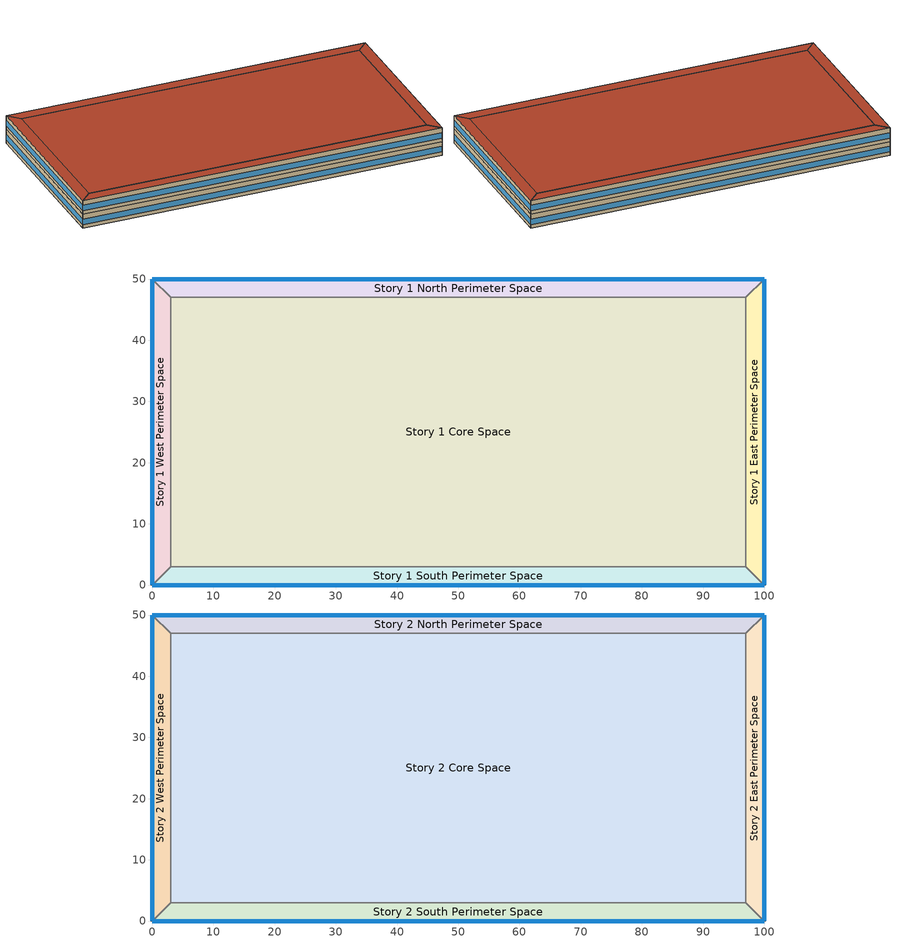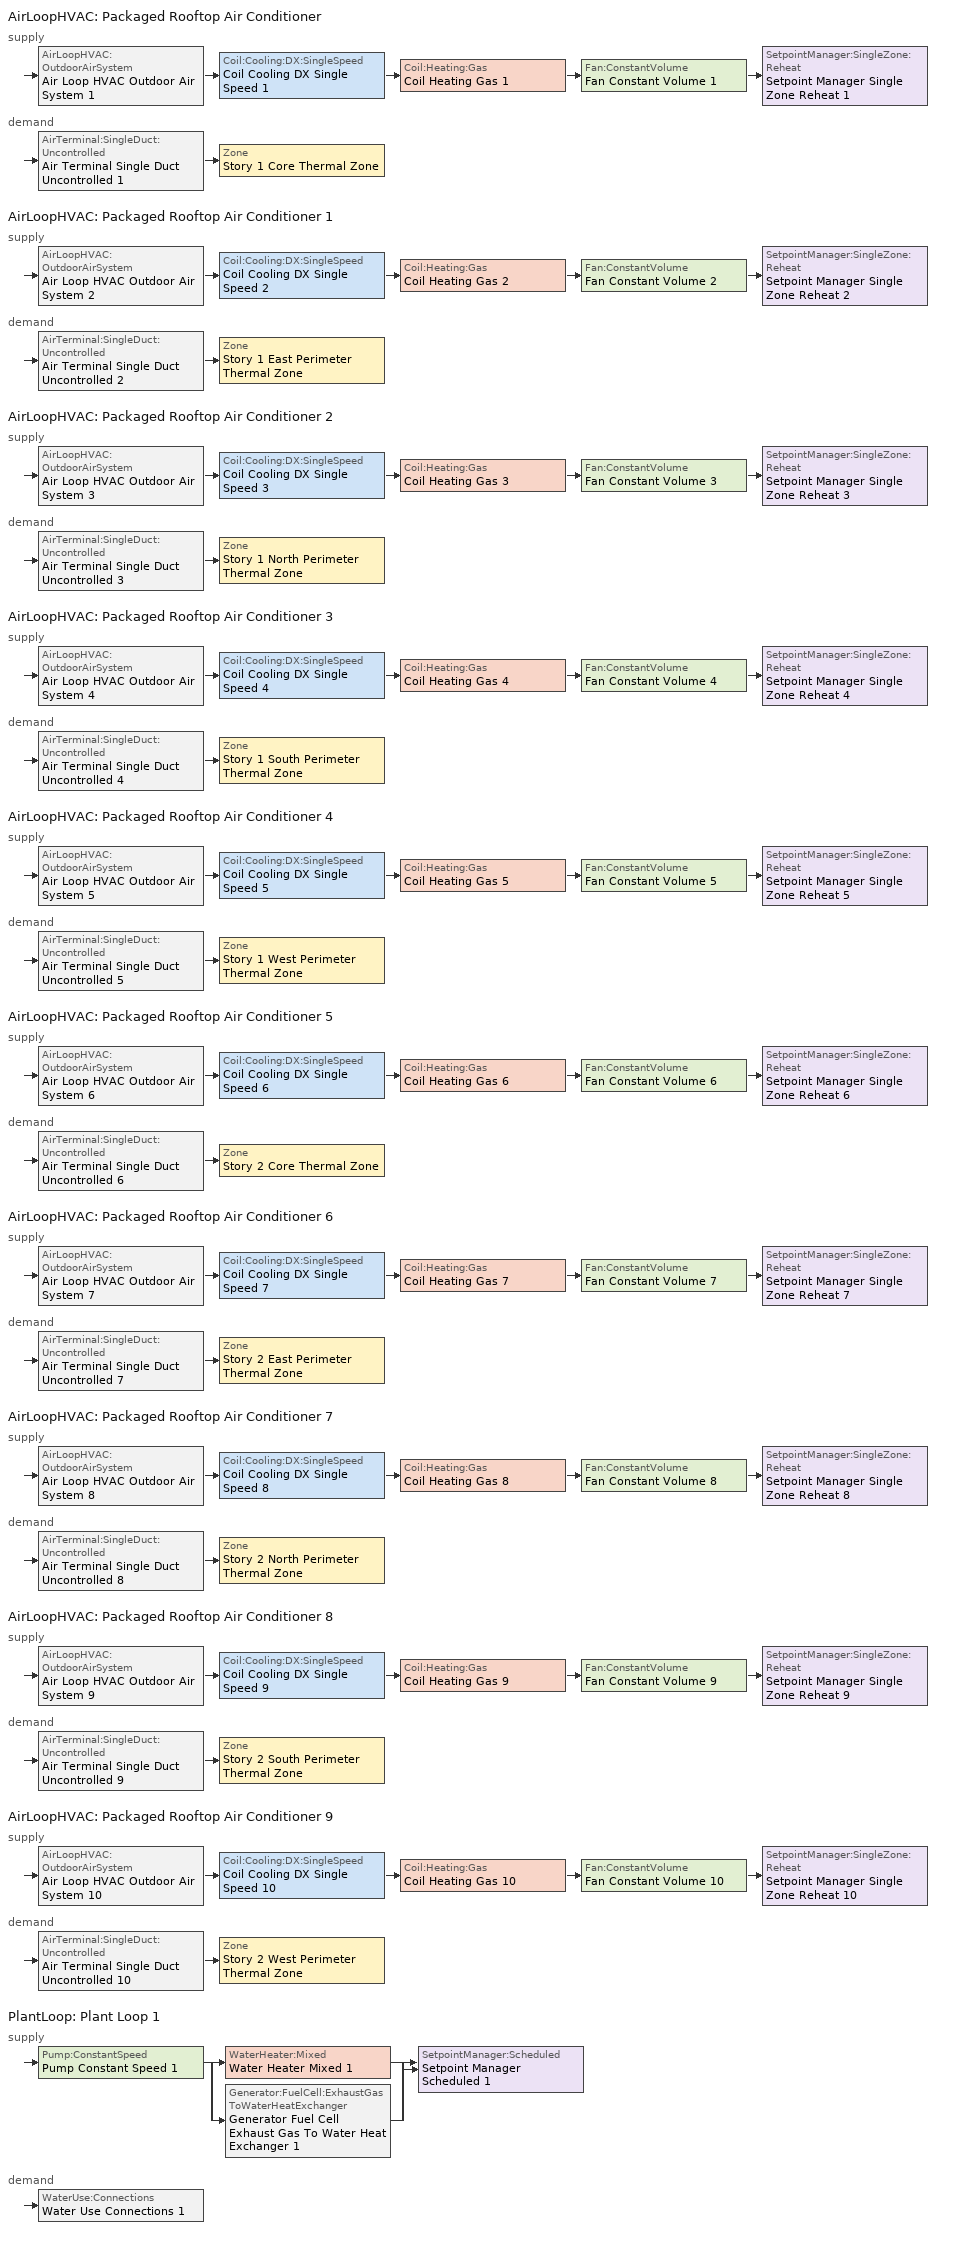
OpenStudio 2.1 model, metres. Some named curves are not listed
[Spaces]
Story 1 West Perimeter Space
 floor ground: 0,0 0,50 3,47 3,3 z0
 wall outside: 0,50 0,0 z0:4
 wall to Story 1 North Perimeter Space: 3,47 0,50 z0:4
 wall to Story 1 Core Space: 3,3 3,47 z0:4
 wall to Story 1 South Perimeter Space: 0,0 3,3 z0:4
 window: 0,49.97 0,0.03 z1:2.6
Story 1 North Perimeter Space
 floor ground: 0,50 100,50 97,47 3,47 z0
 wall outside: 100,50 0,50 z0:4
 wall to Story 1 East Perimeter Space: 97,47 100,50 z0:4
 wall to Story 1 Core Space: 3,47 97,47 z0:4
 window: 99.97,50 0.03,50 z1:2.6
Story 1 East Perimeter Space
 floor ground: 100,50 100,0 97,3 97,47 z0
 wall outside: 100,0 100,50 z0:4
 wall to Story 1 South Perimeter Space: 97,3 100,0 z0:4
 wall to Story 1 Core Space: 97,47 97,3 z0:4
 window: 100,0.03 100,49.97 z1:2.6
Story 1 South Perimeter Space
 floor ground: 100,0 0,0 3,3 97,3 z0
 wall outside: 0,0 100,0 z0:4
 wall to Story 1 Core Space: 97,3 3,3 z0:4
 window: 0.03,0 99.97,0 z1:2.6
Story 1 Core Space
 floor ground: 3,3 3,47 97,47 97,3 z0
Story 2 West Perimeter Space
 floor to Story 1 West Perimeter Space: 0,0 0,50 3,47 3,3 z4
 wall outside: 0,50 0,0 z4:8
 wall to Story 2 North Perimeter Space: 3,47 0,50 z4:8
 wall to Story 2 Core Space: 3,3 3,47 z4:8
 wall to Story 2 South Perimeter Space: 0,0 3,3 z4:8
 window: 0,49.97 0,0.03 z5:6.6
 roof outside: 3,3 3,47 0,50 0,0 z8
Story 2 North Perimeter Space
 floor to Story 1 North Perimeter Space: 0,50 100,50 97,47 3,47 z4
 wall outside: 100,50 0,50 z4:8
 wall to Story 2 East Perimeter Space: 97,47 100,50 z4:8
 wall to Story 2 Core Space: 3,47 97,47 z4:8
 window: 99.97,50 0.03,50 z5:6.6
 roof outside: 3,47 97,47 100,50 0,50 z8
Story 2 East Perimeter Space
 floor to Story 1 East Perimeter Space: 100,50 100,0 97,3 97,47 z4
 wall outside: 100,0 100,50 z4:8
 wall to Story 2 South Perimeter Space: 97,3 100,0 z4:8
 wall to Story 2 Core Space: 97,47 97,3 z4:8
 window: 100,0.03 100,49.97 z5:6.6
 roof outside: 97,47 97,3 100,0 100,50 z8
Story 2 South Perimeter Space
 floor to Story 1 South Perimeter Space: 100,0 0,0 3,3 97,3 z4
 wall outside: 0,0 100,0 z4:8
 wall to Story 2 Core Space: 97,3 3,3 z4:8
 window: 0.03,0 99.97,0 z5:6.6
 roof outside: 97,3 3,3 0,0 100,0 z8
Story 2 Core Space
 floor to Story 1 Core Space: 3,3 3,47 97,47 97,3 z4
 roof outside: 97,3 97,47 3,47 3,3 z8
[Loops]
AirLoopHVAC 'Packaged Rooftop Air Conditioner'
 supply: AirLoopHVAC:OutdoorAirSystem 'Air Loop HVAC Outdoor Air System 1' > Coil:Cooling:DX:SingleSpeed 'Coil Cooling DX Single Speed 1' > Coil:Heating:Gas 'Coil Heating Gas 1' > Fan:ConstantVolume 'Fan Constant Volume 1' > SetpointManager:SingleZone:Reheat 'Setpoint Manager Single Zone Reheat 1'
 demand: AirTerminal:SingleDuct:Uncontrolled 'Air Terminal Single Duct Uncontrolled 1' > Zone 'Story 1 Core Thermal Zone'
AirLoopHVAC 'Packaged Rooftop Air Conditioner 1'
 supply: AirLoopHVAC:OutdoorAirSystem 'Air Loop HVAC Outdoor Air System 2' > Coil:Cooling:DX:SingleSpeed 'Coil Cooling DX Single Speed 2' > Coil:Heating:Gas 'Coil Heating Gas 2' > Fan:ConstantVolume 'Fan Constant Volume 2' > SetpointManager:SingleZone:Reheat 'Setpoint Manager Single Zone Reheat 2'
 demand: AirTerminal:SingleDuct:Uncontrolled 'Air Terminal Single Duct Uncontrolled 2' > Zone 'Story 1 East Perimeter Thermal Zone'
AirLoopHVAC 'Packaged Rooftop Air Conditioner 2'
 supply: AirLoopHVAC:OutdoorAirSystem 'Air Loop HVAC Outdoor Air System 3' > Coil:Cooling:DX:SingleSpeed 'Coil Cooling DX Single Speed 3' > Coil:Heating:Gas 'Coil Heating Gas 3' > Fan:ConstantVolume 'Fan Constant Volume 3' > SetpointManager:SingleZone:Reheat 'Setpoint Manager Single Zone Reheat 3'
 demand: AirTerminal:SingleDuct:Uncontrolled 'Air Terminal Single Duct Uncontrolled 3' > Zone 'Story 1 North Perimeter Thermal Zone'
AirLoopHVAC 'Packaged Rooftop Air Conditioner 3'
 supply: AirLoopHVAC:OutdoorAirSystem 'Air Loop HVAC Outdoor Air System 4' > Coil:Cooling:DX:SingleSpeed 'Coil Cooling DX Single Speed 4' > Coil:Heating:Gas 'Coil Heating Gas 4' > Fan:ConstantVolume 'Fan Constant Volume 4' > SetpointManager:SingleZone:Reheat 'Setpoint Manager Single Zone Reheat 4'
 demand: AirTerminal:SingleDuct:Uncontrolled 'Air Terminal Single Duct Uncontrolled 4' > Zone 'Story 1 South Perimeter Thermal Zone'
AirLoopHVAC 'Packaged Rooftop Air Conditioner 4'
 supply: AirLoopHVAC:OutdoorAirSystem 'Air Loop HVAC Outdoor Air System 5' > Coil:Cooling:DX:SingleSpeed 'Coil Cooling DX Single Speed 5' > Coil:Heating:Gas 'Coil Heating Gas 5' > Fan:ConstantVolume 'Fan Constant Volume 5' > SetpointManager:SingleZone:Reheat 'Setpoint Manager Single Zone Reheat 5'
 demand: AirTerminal:SingleDuct:Uncontrolled 'Air Terminal Single Duct Uncontrolled 5' > Zone 'Story 1 West Perimeter Thermal Zone'
AirLoopHVAC 'Packaged Rooftop Air Conditioner 5'
 supply: AirLoopHVAC:OutdoorAirSystem 'Air Loop HVAC Outdoor Air System 6' > Coil:Cooling:DX:SingleSpeed 'Coil Cooling DX Single Speed 6' > Coil:Heating:Gas 'Coil Heating Gas 6' > Fan:ConstantVolume 'Fan Constant Volume 6' > SetpointManager:SingleZone:Reheat 'Setpoint Manager Single Zone Reheat 6'
 demand: AirTerminal:SingleDuct:Uncontrolled 'Air Terminal Single Duct Uncontrolled 6' > Zone 'Story 2 Core Thermal Zone'
AirLoopHVAC 'Packaged Rooftop Air Conditioner 6'
 supply: AirLoopHVAC:OutdoorAirSystem 'Air Loop HVAC Outdoor Air System 7' > Coil:Cooling:DX:SingleSpeed 'Coil Cooling DX Single Speed 7' > Coil:Heating:Gas 'Coil Heating Gas 7' > Fan:ConstantVolume 'Fan Constant Volume 7' > SetpointManager:SingleZone:Reheat 'Setpoint Manager Single Zone Reheat 7'
 demand: AirTerminal:SingleDuct:Uncontrolled 'Air Terminal Single Duct Uncontrolled 7' > Zone 'Story 2 East Perimeter Thermal Zone'
AirLoopHVAC 'Packaged Rooftop Air Conditioner 7'
 supply: AirLoopHVAC:OutdoorAirSystem 'Air Loop HVAC Outdoor Air System 8' > Coil:Cooling:DX:SingleSpeed 'Coil Cooling DX Single Speed 8' > Coil:Heating:Gas 'Coil Heating Gas 8' > Fan:ConstantVolume 'Fan Constant Volume 8' > SetpointManager:SingleZone:Reheat 'Setpoint Manager Single Zone Reheat 8'
 demand: AirTerminal:SingleDuct:Uncontrolled 'Air Terminal Single Duct Uncontrolled 8' > Zone 'Story 2 North Perimeter Thermal Zone'
AirLoopHVAC 'Packaged Rooftop Air Conditioner 8'
 supply: AirLoopHVAC:OutdoorAirSystem 'Air Loop HVAC Outdoor Air System 9' > Coil:Cooling:DX:SingleSpeed 'Coil Cooling DX Single Speed 9' > Coil:Heating:Gas 'Coil Heating Gas 9' > Fan:ConstantVolume 'Fan Constant Volume 9' > SetpointManager:SingleZone:Reheat 'Setpoint Manager Single Zone Reheat 9'
 demand: AirTerminal:SingleDuct:Uncontrolled 'Air Terminal Single Duct Uncontrolled 9' > Zone 'Story 2 South Perimeter Thermal Zone'
AirLoopHVAC 'Packaged Rooftop Air Conditioner 9'
 supply: AirLoopHVAC:OutdoorAirSystem 'Air Loop HVAC Outdoor Air System 10' > Coil:Cooling:DX:SingleSpeed 'Coil Cooling DX Single Speed 10' > Coil:Heating:Gas 'Coil Heating Gas 10' > Fan:ConstantVolume 'Fan Constant Volume 10' > SetpointManager:SingleZone:Reheat 'Setpoint Manager Single Zone Reheat 10'
 demand: AirTerminal:SingleDuct:Uncontrolled 'Air Terminal Single Duct Uncontrolled 10' > Zone 'Story 2 West Perimeter Thermal Zone'
PlantLoop 'Plant Loop 1'
 supply: Pump:ConstantSpeed 'Pump Constant Speed 1' > split
  | WaterHeater:Mixed 'Water Heater Mixed 1'
  | Generator:FuelCell:ExhaustGasToWaterHeatExchanger 'Generator Fuel Cell Exhaust Gas To Water Heat Exchanger 1'
  join > SetpointManager:Scheduled 'Setpoint Manager Scheduled 1'
 demand: WaterUse:Connections 'Water Use Connections 1'
[Building]
Building 1: Space Type=Baseline Model Space Type; Default Construction Set=ASHRAE_189.1-2009_ClimateZone 4-5 (mdoff)_ConstSet
[SizingPeriod:DesignDay] Barometric Pressure {Pa}=98934; Sky Clearness=0; Rain Indicator=0; Snow Indicator=0; Day of Month=21; Daylight Saving Time Indicator=0; Humidity Indicating Type=Wetbulb; Dry-Bulb Temperature Range Modifier Type=DefaultMultipliers
Name | Maximum Dry-Bulb Temperature {C} | Daily Dry-Bulb Temperature Range {deltaC} | Humidity Indicating Conditions at Maximum Dry-Bulb | Wind Speed {m/s} | Wind Direction {deg} | Month | Day Type | Solar Model Indicator | ASHRAE Taub | ASHRAE Taud
Chicago Ohare Intl Ap Ann Htg 99.6% Condns DB | -20 | 0 | -20 | 4.9 | 270 | 1 | WinterDesignDay | ASHRAEClearSky
Chicago Ohare Intl Ap Ann Clg .4% Condns DB=>MWB | 33.3 | 10.5 | 23.7 | 5.2 | 230 | 7 | SummerDesignDay | ASHRAETau | 0.455 | 2.05
[DefaultConstructionSet]
ASHRAE_189.1-2009_ClimateZone 4-5 (mdoff)_ConstSet: Default Exterior Surface Constructions=ASHRAE_189.1-2009_ClimateZone 4-5 (mdoff)_Exterior_DefSurfCons; Default Interior Surface Constructions=000_Interior_DefSurfCons; Default Ground Contact Surface Constructions=000_Ground_DefSurfCons; Default Exterior SubSurface Constructions=ASHRAE_189.1-2009_ClimateZone 4-5 (mdoff)_Exterior_DefSubCons; Default Interior SubSurface Constructions=000_Interior_DefSubCons; Interior Partition Construction=000_Interior Partition
[DefaultSurfaceConstructions]
Name | Floor Construction | Wall Construction | Roof Ceiling Construction
ASHRAE_189.1-2009_ClimateZone 4-5 (mdoff)_Exterior_DefSurfCons | 000_ExtSlabCarpet_4in_ClimateZone 1-8 | ASHRAE_189.1-2009_ExtWall_SteelFrame_ClimateZone 4-8 | ASHRAE_189.1-2009_ExtRoof_IEAD_ClimateZone 2-5
000_Interior_DefSurfCons | 000_Interior Floor | 000_Interior Wall | 000_Interior Ceiling
000_Ground_DefSurfCons | 000_ExtSlabCarpet_4in_ClimateZone 1-8 | 000_ExtSlabCarpet_4in_ClimateZone 1-8 | 000_ExtSlabCarpet_4in_ClimateZone 1-8
[DefaultSubSurfaceConstructions] Glass Door Construction=000_Exterior Window; Skylight Construction=000_Exterior Window; Tubular Daylight Dome Construction=000_Interior Window; Tubular Daylight Diffuser Construction=000_Interior Window
Name | Fixed Window Construction | Operable Window Construction | Door Construction
ASHRAE_189.1-2009_ClimateZone 4-5 (mdoff)_Exterior_DefSubCons | ASHRAE_189.1-2009_ExtWindow_ClimateZone 4-5 | ASHRAE_189.1-2009_ExtWindow_ClimateZone 4-5 | 000_Exterior Door
000_Interior_DefSubCons | 000_Interior Window | 000_Interior Window | 000_Interior Door
[Construction]
000_Interior Partition; 000_Interior Door: 000_G05 25mm wood
000_ExtSlabCarpet_4in_ClimateZone 1-8: MAT-CC05 4 HW CONCRETE, CP02 CARPET PAD
ASHRAE_189.1-2009_ExtWall_SteelFrame_ClimateZone 4-8: MAT-SHEATH, Wall Insulation [39], 1/2IN Gypsum
ASHRAE_189.1-2009_ExtRoof_IEAD_ClimateZone 2-5: Roof Membrane, Roof Insulation [21], Metal Decking
000_Interior Floor: 000_F16 Acoustic tile, 000_F05 Ceiling air space resistance, 000_M11 100mm lightweight concrete
000_Interior Wall: 000_G01a 19mm gypsum board, 000_F04 Wall air space resistance, 000_G01a 19mm gypsum board
000_Interior Ceiling: 000_M11 100mm lightweight concrete, 000_F05 Ceiling air space resistance, 000_F16 Acoustic tile
ASHRAE_189.1-2009_ExtWindow_ClimateZone 4-5: Theoretical Glass [207]
000_Exterior Door: 000_F08 Metal surface, 000_I01 25mm insulation board
000_Exterior Window: 000_Clear 3mm, 000_Air 13mm, 000_Clear 3mm
000_Interior Window: 000_Clear 3mm
[Material]
Name | Roughness | Thickness | Conductivity | Density | Specific Heat | Thermal Absorptance | Solar Absorptance | Visible Absorptance
000_G05 25mm wood | MediumSmooth | 0.0254 | 0.15 | 608 | 1630
MAT-CC05 4 HW CONCRETE | Rough | 0.1016 | 1.311 | 2240 | 836.8 | 0.9 | 0.7 | 0.7
Wall Insulation [39] | MediumRough | 0.1184 | 0.045 | 265 | 836.8 | 0.9 | 0.7 | 0.7
1/2IN Gypsum | Smooth | 0.0127 | 0.16 | 784.9 | 830 | 0.9 | 0.92 | 0.92
Roof Membrane | VeryRough | 0.0095 | 0.16 | 1121.29 | 1460 | 0.9 | 0.7 | 0.7
Roof Insulation [21] | MediumRough | 0.2105 | 0.049 | 265 | 836.8 | 0.9 | 0.7 | 0.7
Metal Decking | MediumSmooth | 0.0015 | 45.006 | 7680 | 418.4 | 0.9 | 0.7 | 0.3
000_F16 Acoustic tile | MediumSmooth | 0.0191 | 0.06 | 368 | 590
000_M11 100mm lightweight concrete | MediumRough | 0.1016 | 0.53 | 1280 | 840
000_G01a 19mm gypsum board | MediumSmooth | 0.019 | 0.16 | 800 | 1090
000_F08 Metal surface | Smooth | 0.0008 | 45.28 | 7824 | 500
000_I01 25mm insulation board | MediumRough | 0.0254 | 0.03 | 43 | 1210
[Material:NoMass] Thermal Absorptance=0.9; Solar Absorptance=0.7
Name | Roughness | Thermal Resistance | Visible Absorptance
CP02 CARPET PAD | VeryRough | 0.2165 | 0.8
MAT-SHEATH | Rough | 0.3626 | 0.7
[Material:AirGap]
Name | Thermal Resistance
000_F05 Ceiling air space resistance | 0.18
000_F04 Wall air space resistance | 0.15
[WindowMaterial:Glazing] Optical Data Type=SpectralAverage; Thickness=0.003; Infrared Transmittance at Normal Incidence=0
Name | Solar Transmittance at Normal Incidence | Front Side Solar Reflectance at Normal Incidence | Back Side Solar Reflectance at Normal Incidence | Visible Transmittance at Normal Incidence | Front Side Visible Reflectance at Normal Incidence | Back Side Visible Reflectance at Normal Incidence | Front Side Infrared Hemispherical Emissivity | Back Side Infrared Hemispherical Emissivity | Conductivity | Dirt Correction Factor for Solar and Visible Transmittance | Solar Diffusing
Theoretical Glass [207] | 0.3311 | 0.6189 | 0.6189 | 0.44 | 0.51 | 0.51 | 0.9 | 0.9 | 0.0133 | 1 | No
000_Clear 3mm | 0.837 | 0.075 | 0.075 | 0.898 | 0.081 | 0.081 | 0.84 | 0.84 | 0.9
[WindowMaterial:Gas]
000_Air 13mm: Gas Type=Air; Thickness=0.0127
[BuildingStory] Nominal Floor to Floor Height {m}=4
Name | Nominal Z Coordinate {m}
Story 1 | 0
Story 2 | 4
[Space]
Name | Building Story | Thermal Zone
Story 1 West Perimeter Space | Story 1 | Story 1 West Perimeter Thermal Zone
Story 1 North Perimeter Space | Story 1 | Story 1 North Perimeter Thermal Zone
Story 1 East Perimeter Space | Story 1 | Story 1 East Perimeter Thermal Zone
Story 1 South Perimeter Space | Story 1 | Story 1 South Perimeter Thermal Zone
Story 1 Core Space | Story 1 | Story 1 Core Thermal Zone
Story 2 West Perimeter Space | Story 2 | Story 2 West Perimeter Thermal Zone
Story 2 North Perimeter Space | Story 2 | Story 2 North Perimeter Thermal Zone
Story 2 East Perimeter Space | Story 2 | Story 2 East Perimeter Thermal Zone
Story 2 South Perimeter Space | Story 2 | Story 2 South Perimeter Thermal Zone
Story 2 Core Space | Story 2 | Story 2 Core Thermal Zone
[ThermalZone] Use Ideal Air Loads=No
Name | Thermostat
Story 1 Core Thermal Zone | Thermostat Setpoint Dual Setpoint 1
Story 1 East Perimeter Thermal Zone | Thermostat Setpoint Dual Setpoint 2
Story 1 North Perimeter Thermal Zone | Thermostat Setpoint Dual Setpoint 3
Story 1 South Perimeter Thermal Zone | Thermostat Setpoint Dual Setpoint 4
Story 1 West Perimeter Thermal Zone | Thermostat Setpoint Dual Setpoint 5
Story 2 Core Thermal Zone | Thermostat Setpoint Dual Setpoint 6
Story 2 East Perimeter Thermal Zone | Thermostat Setpoint Dual Setpoint 7
Story 2 North Perimeter Thermal Zone | Thermostat Setpoint Dual Setpoint 8
Story 2 South Perimeter Thermal Zone | Thermostat Setpoint Dual Setpoint 9
Story 2 West Perimeter Thermal Zone | Thermostat Setpoint Dual Setpoint 10
[Sizing:Zone] Zone Cooling Design Supply Air Temperature Input Method=SupplyAirTemperature; Zone Cooling Design Supply Air Temperature {C}=14; Zone Cooling Design Supply Air Temperature Difference {deltaC}=11.11; Zone Heating Design Supply Air Temperature Input Method=SupplyAirTemperature; Zone Heating Design Supply Air Temperature {C}=40; Zone Heating Design Supply Air Temperature Difference {deltaC}=11.11; Zone Cooling Design Supply Air Humidity Ratio {kg-H2O/kg-air}=0.0085; Zone Heating Design Supply Air Humidity Ratio {kg-H2O/kg-air}=0.008; Cooling Design Air Flow Method=DesignDay; Heating Design Air Flow Method=DesignDay; Account for Dedicated Outdoor Air System=No; Dedicated Outdoor Air System Control Strategy=NeutralSupplyAir; Dedicated Outdoor Air Low Setpoint Temperature for Design {C}=autosize; Dedicated Outdoor Air High Setpoint Temperature for Design {C}=autosize
Story 1 Core Thermal Zone; Story 1 East Perimeter Thermal Zone; Story 1 North Perimeter Thermal Zone; Story 1 South Perimeter Thermal Zone; Story 1 West Perimeter Thermal Zone; Story 2 Core Thermal Zone; Story 2 East Perimeter Thermal Zone; Story 2 North Perimeter Thermal Zone; Story 2 South Perimeter Thermal Zone; Story 2 West Perimeter Thermal Zone
[Zone equipment]
Story 1 Core Thermal Zone: Air Terminal Single Duct Uncontrolled 1
Story 1 East Perimeter Thermal Zone: Air Terminal Single Duct Uncontrolled 2
Story 1 North Perimeter Thermal Zone: Air Terminal Single Duct Uncontrolled 3
Story 1 South Perimeter Thermal Zone: Air Terminal Single Duct Uncontrolled 4
Story 1 West Perimeter Thermal Zone: Air Terminal Single Duct Uncontrolled 5
Story 2 Core Thermal Zone: Air Terminal Single Duct Uncontrolled 6
Story 2 East Perimeter Thermal Zone: Air Terminal Single Duct Uncontrolled 7
Story 2 North Perimeter Thermal Zone: Air Terminal Single Duct Uncontrolled 8
Story 2 South Perimeter Thermal Zone: Air Terminal Single Duct Uncontrolled 9
Story 2 West Perimeter Thermal Zone: Air Terminal Single Duct Uncontrolled 10
[AirLoopHVAC] Availability Schedule=Always On Discrete; Design Supply Air Flow Rate {m3/s}=AutoSize
Packaged Rooftop Air Conditioner; Packaged Rooftop Air Conditioner 1; Packaged Rooftop Air Conditioner 2; Packaged Rooftop Air Conditioner 3; Packaged Rooftop Air Conditioner 4; Packaged Rooftop Air Conditioner 5; Packaged Rooftop Air Conditioner 6; Packaged Rooftop Air Conditioner 7; Packaged Rooftop Air Conditioner 8; Packaged Rooftop Air Conditioner 9
[Sizing:System] Type of Load to Size On=Sensible; Design Outdoor Air Flow Rate {m3/s}=Autosize; Minimum System Air Flow Ratio=1; Preheat Design Temperature {C}=7; Preheat Design Humidity Ratio {kg-H2O/kg-Air}=0.008; Precool Design Temperature {C}=12.8; Precool Design Humidity Ratio {kg-H2O/kg-Air}=0.008; Central Cooling Design Supply Air Temperature {C}=12.8; Central Heating Design Supply Air Temperature {C}=40; Sizing Option=NonCoincident; 100% Outdoor Air in Cooling=Yes; 100% Outdoor Air in Heating=Yes; Central Cooling Design Supply Air Humidity Ratio {kg-H2O/kg-Air}=0.0085; Central Heating Design Supply Air Humidity Ratio {kg-H2O/kg-Air}=0.008; Cooling Design Air Flow Method=DesignDay; Cooling Design Air Flow Rate {m3/s}=0; Heating Design Air Flow Method=DesignDay; Heating Design Air Flow Rate {m3/s}=0; System Outdoor Air Method=ZoneSum; Zone Maximum Outdoor Air Fraction=1; Cooling Supply Air Flow Rate Per Floor Area {m3/s-m2}=0.00996765; Cooling Fraction of Autosized Cooling Supply Air Flow Rate=1; Cooling Supply Air Flow Rate Per Unit Cooling Capacity {m3/s-W}=3.94755e-05; Heating Supply Air Flow Rate Per Floor Area {m3/s-m2}=0.00996765; Heating Fraction of Autosized Heating Supply Air Flow Rate=1; Heating Fraction of Autosized Cooling Supply Air Flow Rate=1; Heating Supply Air Flow Rate Per Unit Heating Capacity {m3/s-W}=3.15882e-05; Cooling Design Capacity Method=CoolingDesignCapacity; Cooling Design Capacity {W}=autosize; Cooling Design Capacity Per Floor Area {W/m2}=234.7; Fraction of Autosized Cooling Design Capacity=1; Heating Design Capacity Method=HeatingDesignCapacity; Heating Design Capacity {W}=autosize; Heating Design Capacity Per Floor Area {W/m2}=157; Fraction of Autosized Heating Design Capacity=1; Central Cooling Capacity Control Method=OnOff
Packaged Rooftop Air Conditioner; Packaged Rooftop Air Conditioner 1; Packaged Rooftop Air Conditioner 2; Packaged Rooftop Air Conditioner 3; Packaged Rooftop Air Conditioner 4; Packaged Rooftop Air Conditioner 5; Packaged Rooftop Air Conditioner 6; Packaged Rooftop Air Conditioner 7; Packaged Rooftop Air Conditioner 8; Packaged Rooftop Air Conditioner 9
[Fan:ConstantVolume] Availability Schedule=Always On Discrete; Pressure Rise {Pa}=500; Maximum Flow Rate {m3/s}=AutoSize
Fan Constant Volume 1; Fan Constant Volume 2; Fan Constant Volume 3; Fan Constant Volume 4; Fan Constant Volume 5; Fan Constant Volume 6; Fan Constant Volume 7; Fan Constant Volume 8; Fan Constant Volume 9; Fan Constant Volume 10
[Coil:Heating:Gas] Availability Schedule=Always On Discrete; Gas Burner Efficiency=0.8; Nominal Capacity {W}=AutoSize; Parasitic Electric Load {W}=0; Parasitic Gas Load {W}=0
Coil Heating Gas 1; Coil Heating Gas 2; Coil Heating Gas 3; Coil Heating Gas 4; Coil Heating Gas 5; Coil Heating Gas 6; Coil Heating Gas 7; Coil Heating Gas 8; Coil Heating Gas 9; Coil Heating Gas 10
[Coil:Cooling:DX:SingleSpeed] Availability Schedule=Always On Discrete; Rated Total Cooling Capacity {W}=autosize; Rated Sensible Heat Ratio=autosize; Rated COP {W/W}=3; Rated Air Flow Rate {m3/s}=autosize; Rated Evaporator Fan Power Per Volume Flow Rate {W/(m3/s)}=773.3; Condenser Type=AirCooled; Evaporative Condenser Effectiveness=0; Evaporative Condenser Air Flow Rate {m3/s}=Autosize; Evaporative Condenser Pump Rated Power Consumption {W}=Autosize; Crankcase Heater Capacity {W}=0; Maximum Outdoor Dry-Bulb Temperature for Crankcase Heater Operation {C}=0; Basin Heater Capacity {W/K}=0; Basin Heater Setpoint Temperature {C}=10
Name | Total Cooling Capacity Function of Temperature Curve | Total Cooling Capacity Function of Flow Fraction Curve | Energy Input Ratio Function of Temperature Curve | Energy Input Ratio Function of Flow Fraction Curve | Part Load Fraction Correlation Curve
Coil Cooling DX Single Speed 1 | Curve Biquadratic 1 | Curve Quadratic 1 | Curve Biquadratic 2 | Curve Quadratic 2 | Curve Quadratic 3
Coil Cooling DX Single Speed 2 | Curve Biquadratic 3 | Curve Quadratic 4 | Curve Biquadratic 4 | Curve Quadratic 5 | Curve Quadratic 6
Coil Cooling DX Single Speed 3 | Curve Biquadratic 5 | Curve Quadratic 7 | Curve Biquadratic 6 | Curve Quadratic 8 | Curve Quadratic 9
Coil Cooling DX Single Speed 4 | Curve Biquadratic 7 | Curve Quadratic 10 | Curve Biquadratic 8 | Curve Quadratic 11 | Curve Quadratic 12
Coil Cooling DX Single Speed 5 | Curve Biquadratic 9 | Curve Quadratic 13 | Curve Biquadratic 10 | Curve Quadratic 14 | Curve Quadratic 15
Coil Cooling DX Single Speed 6 | Curve Biquadratic 11 | Curve Quadratic 16 | Curve Biquadratic 12 | Curve Quadratic 17 | Curve Quadratic 18
Coil Cooling DX Single Speed 7 | Curve Biquadratic 13 | Curve Quadratic 19 | Curve Biquadratic 14 | Curve Quadratic 20 | Curve Quadratic 21
Coil Cooling DX Single Speed 8 | Curve Biquadratic 15 | Curve Quadratic 22 | Curve Biquadratic 16 | Curve Quadratic 23 | Curve Quadratic 24
Coil Cooling DX Single Speed 9 | Curve Biquadratic 17 | Curve Quadratic 25 | Curve Biquadratic 18 | Curve Quadratic 26 | Curve Quadratic 27
Coil Cooling DX Single Speed 10 | Curve Biquadratic 19 | Curve Quadratic 28 | Curve Biquadratic 20 | Curve Quadratic 29 | Curve Quadratic 30
[SetpointManager:SingleZone:Reheat] Minimum Supply Air Temperature {C}=14; Maximum Supply Air Temperature {C}=40
Name | Control Zone
Setpoint Manager Single Zone Reheat 1 | Story 1 Core Thermal Zone
Setpoint Manager Single Zone Reheat 2 | Story 1 East Perimeter Thermal Zone
Setpoint Manager Single Zone Reheat 3 | Story 1 North Perimeter Thermal Zone
Setpoint Manager Single Zone Reheat 4 | Story 1 South Perimeter Thermal Zone
Setpoint Manager Single Zone Reheat 5 | Story 1 West Perimeter Thermal Zone
Setpoint Manager Single Zone Reheat 6 | Story 2 Core Thermal Zone
Setpoint Manager Single Zone Reheat 7 | Story 2 East Perimeter Thermal Zone
Setpoint Manager Single Zone Reheat 8 | Story 2 North Perimeter Thermal Zone
Setpoint Manager Single Zone Reheat 9 | Story 2 South Perimeter Thermal Zone
Setpoint Manager Single Zone Reheat 10 | Story 2 West Perimeter Thermal Zone
[Controller:OutdoorAir] Minimum Outdoor Air Flow Rate {m3/s}=0; Maximum Outdoor Air Flow Rate {m3/s}=Autosize; Economizer Control Type=NoEconomizer; Economizer Control Action Type=ModulateFlow; Economizer Maximum Limit Dry-Bulb Temperature {C}=28; Economizer Maximum Limit Enthalpy {J/kg}=64000; Economizer Minimum Limit Dry-Bulb Temperature {C}=-100; Lockout Type=NoLockout; Minimum Limit Type=FixedMinimum; High Humidity Control=No; Heat Recovery Bypass Control Type=BypassWhenWithinEconomizerLimits
Name | Controller Mechanical Ventilation
Controller Outdoor Air 1 | Controller Mechanical Ventilation 1
Controller Outdoor Air 2 | Controller Mechanical Ventilation 2
Controller Outdoor Air 3 | Controller Mechanical Ventilation 3
Controller Outdoor Air 4 | Controller Mechanical Ventilation 4
Controller Outdoor Air 5 | Controller Mechanical Ventilation 5
Controller Outdoor Air 6 | Controller Mechanical Ventilation 6
Controller Outdoor Air 7 | Controller Mechanical Ventilation 7
Controller Outdoor Air 8 | Controller Mechanical Ventilation 8
Controller Outdoor Air 9 | Controller Mechanical Ventilation 9
Controller Outdoor Air 10 | Controller Mechanical Ventilation 10
[Controller:MechanicalVentilation] Availability Schedule=Always On Discrete; System Outdoor Air Method=ZoneSum
Controller Mechanical Ventilation 1; Controller Mechanical Ventilation 2; Controller Mechanical Ventilation 3; Controller Mechanical Ventilation 4; Controller Mechanical Ventilation 5; Controller Mechanical Ventilation 6; Controller Mechanical Ventilation 7; Controller Mechanical Ventilation 8; Controller Mechanical Ventilation 9; Controller Mechanical Ventilation 10
[AirLoopHVAC:OutdoorAirSystem]
Name | Controller
Air Loop HVAC Outdoor Air System 1 | Controller Outdoor Air 1
Air Loop HVAC Outdoor Air System 2 | Controller Outdoor Air 2
Air Loop HVAC Outdoor Air System 3 | Controller Outdoor Air 3
Air Loop HVAC Outdoor Air System 4 | Controller Outdoor Air 4
Air Loop HVAC Outdoor Air System 5 | Controller Outdoor Air 5
Air Loop HVAC Outdoor Air System 6 | Controller Outdoor Air 6
Air Loop HVAC Outdoor Air System 7 | Controller Outdoor Air 7
Air Loop HVAC Outdoor Air System 8 | Controller Outdoor Air 8
Air Loop HVAC Outdoor Air System 9 | Controller Outdoor Air 9
Air Loop HVAC Outdoor Air System 10 | Controller Outdoor Air 10
[AirTerminal:SingleDuct:Uncontrolled] Availability Schedule=Always On Discrete; Maximum Air Flow Rate {m3/s}=AutoSize
Air Terminal Single Duct Uncontrolled 1; Air Terminal Single Duct Uncontrolled 2; Air Terminal Single Duct Uncontrolled 3; Air Terminal Single Duct Uncontrolled 4; Air Terminal Single Duct Uncontrolled 5; Air Terminal Single Duct Uncontrolled 6; Air Terminal Single Duct Uncontrolled 7; Air Terminal Single Duct Uncontrolled 8; Air Terminal Single Duct Uncontrolled 9; Air Terminal Single Duct Uncontrolled 10
[ElectricLoadCenter:Distribution]
Electric Load Center Distribution 1: Generator Operation Scheme Type=Baseload; Electrical Buss Type=AlternatingCurrent
[Generator:FuelCell]
Generator Fuel Cell 1: Power Module=Generator Fuel Cell Power Module 1; Air Supply=Generator Fuel Cell Air Supply 1; Fuel Supply=NATURALGAS; Water Supply=Generator Fuel Cell Water Supply 1; Auxiliary Heater=Generator Fuel Cell Auxiliary Heater 1; Heat Exchanger=Generator Fuel Cell Exhaust Gas To Water Heat Exchanger 1; Electrical Storage=Generator Fuel Cell Electrical Storage 1; Inverter=Generator Fuel Cell Inverter 1
[Generator:FuelCell:PowerModule]
Generator Fuel Cell Power Module 1: Efficiency Curve Mode=Annex42; Efficiency Curve=Power Module Efficiency Curve; Nominal Efficiency=1; Nominal Electrical Power {W}=3400; Number of Stops at Start of Simulation=0; Cycling Performance Degradation Coefficient=0; Number of Run Hours at Beginning of Simulation {hr}=0; Accumulated Run Time Degradation Coefficient=0; Run Time Degradation Initiation Time Threshold {hr}=10000; Power Up Transient Limit {W/s}=1.4; Power Down Transient Limit {W/s}=0.2; Start Up Time {s}=0; Start Up Fuel {kmol}=0.2; Start Up Electricity Consumption {J}=0; Start Up Electricity Produced {J}=0; Shut Down Time {s}=0; Shut Down Fuel {kmol}=0.2; Shut Down Electricity Consumption {J}=0; Ancillary Electricity Constant Term=0; Ancillary Electricity Linear Term=0; Skin Loss Calculation Mode=ConstantRate; Zone=Story 1 Core Thermal Zone; Skin Loss Radiative Fraction=0.6392; Constant Skin Loss Rate {W}=729; Skin Loss U-Factor Times Area Term {W/K}=0; Skin Loss Quadratic Curve=Skin Loss Curve; Dilution Air Flow Rate {kmol/s}=0.006156; Stack Heat loss to Dilution Air {W}=2307; Minimum Operating Point {W}=3010; Maximum Operating Point {W}=3728
[Generator:FuelCell:AirSupply]
Generator Fuel Cell Air Supply 1: Blower Power Curve=Blower Power Curve; Blower Heat Loss Factor=1; Air Supply Rate Calculation Mode=AirRatiobyStoics; Stoichiometric Ratio=1; Air Rate Function of Electric Power Curve=Air Rate Function of Electric Power Curve; Air Rate Air Temperature Coefficient=0.00283; Air Rate Function of Fuel Rate Curve=Air Rate Function of Fuel Rate Curve; Air Intake Heat Recovery Mode=NoRecovery; Air Supply Constituent Mode=AmbientAir; Number of UserDefined Constituents=0
[Generator:FuelSupply]
NATURALGAS: Fuel Temperature Modeling Mode=Scheduled; Fuel Temperature Schedule=Fuel Temperature; Compressor Power Multiplier Function of Fuel Rate Curve=Compressor Power Multiplier Function of FuelRate Curve; Compressor Heat Loss Factor=1; Fuel Type=GaseousConstituents; Number of Constituents in Gaseous Constituent Fuel Supply=8; Constituent Name 1=METHANE; Constituent Molar Fraction 1=0.949; Constituent Name 2=CarbonDioxide; Constituent Molar Fraction 2=0.007; Constituent Name 3=NITROGEN; Constituent Molar Fraction 3=0.016; Constituent Name 4=ETHANE; Constituent Molar Fraction 4=0.025; Constituent Name 5=PROPANE; Constituent Molar Fraction 5=0.002; Constituent Name 6=BUTANE; Constituent Molar Fraction 6=0.0006; Constituent Name 7=PENTANE; Constituent Molar Fraction 7=0.0002; Constituent Name 8=OXYGEN; Constituent Molar Fraction 8=0.0002
[Generator:FuelCell:WaterSupply]
Generator Fuel Cell Water Supply 1: Reformer Water Flow Rate Function of Fuel Rate Curve=Reformer Water FlowRate Function of FuelRate Curve; Reformer Water Pump Power Function of Fuel Rate Curve=Reformer Water Pump Power Function of FuelRate Curve; Pump Heat Loss Factor=0; Water Temperature Modeling Mode=TemperatureFromSchedule; Water Temperature Schedule=Water Temperature
[Generator:FuelCell:AuxiliaryHeater]
Generator Fuel Cell Auxiliary Heater 1: Excess Air Ratio=0; Ancillary Power Constant Term=0; Ancillary Power Linear Term=0; Skin Loss U-Factor Times Area Value {W/K}=0.5; Skin Loss Destination=AirInletForFuelCell; Heating Capacity Units=Watts; Maximum Heating Capacity in Watts {W}=0; Minimum Heating Capacity in Watts {W}=0
[Generator:FuelCell:ExhaustGasToWaterHeatExchanger]
Generator Fuel Cell Exhaust Gas To Water Heat Exchanger 1: Heat Recovery Water Maximum Flow Rate {m3/s}=0.0004; Heat Exchanger Calculation Method=Condensing; Method 2 Parameter hxs0=83.1; Method 2 Parameter hxs1=4798; Method 2 Parameter hxs2=-138000; Method 2 Parameter hxs3=-353800; Method 2 Parameter hxs4=515000000; Method 4 hxl1 Coefficient=0.0031; Method 4 hxl2 Coefficient=1; Method 4 Condensation Threshold {C}=35
[Generator:FuelCell:ElectricalStorage]
Generator Fuel Cell Electrical Storage 1: Choice of Model=SimpleEfficiencyWithConstraints; Nominal Charging Energetic Efficiency=1; Nominal Discharging Energetic Efficiency=1; Simple Maximum Capacity {J}=0; Simple Maximum Power Draw {W}=0; Simple Maximum Power Store {W}=0; Initial Charge State {J}=0
[Generator:FuelCell:Inverter]
Generator Fuel Cell Inverter 1: Inverter Efficiency Calculation Mode=Constant; Inverter Efficiency=1; Efficiency Function of DC Power Curve=Efficiency Function of DC Power Curve
[PlantLoop]
Plant Loop 1: Plant Loop Volume {m3}=Autocalculate; Load Distribution Scheme=Optimal
[Sizing:Plant]
Plant Loop 1: Loop Type=Heating; Design Loop Exit Temperature {C}=82; Loop Design Temperature Difference {deltaC}=11; Sizing Option=NonCoincident; Zone Timesteps in Averaging Window=1; Coincident Sizing Factor Mode=None
[Pump:ConstantSpeed]
Pump Constant Speed 1: Rated Flow Rate {m3/s}=autosize; Rated Pump Head {Pa}=179352; Rated Power Consumption {W}=autosize; Motor Efficiency=0.9; Fraction of Motor Inefficiencies to Fluid Stream=0; Pump Control Type=Intermittent
[WaterHeater:Mixed]
Water Heater Mixed 1: Tank Volume {m3}=0.3785; Setpoint Temperature Schedule=Schedule Ruleset 2; Deadband Temperature Difference {deltaC}=2; Maximum Temperature Limit {C}=82.22; Heater Control Type=Cycle; Heater Maximum Capacity {W}=845000; Heater Fuel Type=NaturalGas; Heater Thermal Efficiency=0.8; Off Cycle Parasitic Fuel Consumption Rate {W}=20; Off Cycle Parasitic Fuel Type=NaturalGas; Off Cycle Parasitic Heat Fraction to Tank=0.8; On Cycle Parasitic Fuel Type=NaturalGas; Ambient Temperature Indicator=Schedule; Ambient Temperature Schedule=Schedule Ruleset 1; Off Cycle Loss Coefficient to Ambient Temperature {W/K}=6; On Cycle Loss Coefficient to Ambient Temperature {W/K}=6; Use Side Effectiveness=1; Source Side Effectiveness=1; Use Side Design Flow Rate {m3/s}=autosize; Source Side Design Flow Rate {m3/s}=autosize; Indirect Water Heating Recovery Time {hr}=1.5
[SetpointManager:Scheduled]
Setpoint Manager Scheduled 1: Control Variable=Temperature; Schedule=Hot_Water_Temperature
[WaterUse:Connections]
Water Use Connections 1: Water Use Equipment Name 1=Water Use Equipment 1
[WaterUse:Equipment:Definition]
Water Use Equipment Definition 1: Peak Flow Rate {m3/s}=0
[WaterUse:Equipment]
Water Use Equipment 1: Water Use Equipment Definition=Water Use Equipment Definition 1
[ThermostatSetpoint:DualSetpoint] Heating Setpoint Temperature Schedule=Heating Sch; Cooling Setpoint Temperature Schedule=Cooling Sch
Thermostat Setpoint Dual Setpoint 1; Thermostat Setpoint Dual Setpoint 2; Thermostat Setpoint Dual Setpoint 3; Thermostat Setpoint Dual Setpoint 4; Thermostat Setpoint Dual Setpoint 5; Thermostat Setpoint Dual Setpoint 6; Thermostat Setpoint Dual Setpoint 7; Thermostat Setpoint Dual Setpoint 8; Thermostat Setpoint Dual Setpoint 9; Thermostat Setpoint Dual Setpoint 10
[SpaceType]
Baseline Model Space Type: Default Schedule Set=Baseline Model Schedule Set; Design Specification Outdoor Air Object=Baseline Model OA
[DefaultScheduleSet]
Baseline Model Schedule Set: Number of People Schedule=Baseline Model People Lights and Equipment Schedule; People Activity Level Schedule=Baseline Model People Activity Schedule; Lighting Schedule=Baseline Model People Lights and Equipment Schedule; Electric Equipment Schedule=Baseline Model People Lights and Equipment Schedule; Infiltration Schedule=Baseline Model Infiltration Schedule
[DesignSpecification:OutdoorAir]
Baseline Model OA: Outdoor Air Method=Sum; Outdoor Air Flow per Person {m3/s-person}=0.00943895
[SpaceInfiltration:DesignFlowRate]
Baseline Model Infiltration: Space or SpaceType=Baseline Model Space Type; Design Flow Rate Calculation Method=Flow/ExteriorArea; Flow per Exterior Surface Area {m3/s-m2}=0.0003048
[People:Definition]
Baseline Model People Definition: Number of People Calculation Method=People/Area; People per Space Floor Area {person/m2}=0.0538196; Fraction Radiant=0.3
[People]
Baseline Model People: People Definition=Baseline Model People Definition; Space or SpaceType=Baseline Model Space Type
[Lights:Definition]
Baseline Model Lights Definition: Design Level Calculation Method=Watts/Area; Watts per Space Floor Area {W/m2}=10.7639
[Lights]
Baseline Model Lights: Lights Definition=Baseline Model Lights Definition; Space or SpaceType=Baseline Model Space Type
[ElectricEquipment:Definition]
Baseline Model Electric Equipment Definition: Design Level Calculation Method=Watts/Area; Watts per Space Floor Area {W/m2}=10.7639
[ElectricEquipment]
Baseline Model Electric Equipment: Electric Equipment Definition=Baseline Model Electric Equipment Definition; Space or SpaceType=Baseline Model Space Type
[Schedule:Constant]
Name | Value
Always On Discrete | 1
Fuel Temperature; Water Temperature | 20
[Curve:Biquadratic] Minimum Value of x=17; Maximum Value of x=22; Minimum Value of y=13; Maximum Value of y=46
Name | Coefficient1 Constant | Coefficient2 x | Coefficient3 x**2 | Coefficient4 y | Coefficient5 y**2 | Coefficient6 x*y
Curve Biquadratic 1; Curve Biquadratic 3; Curve Biquadratic 5; Curve Biquadratic 7; Curve Biquadratic 9; Curve Biquadratic 11; Curve Biquadratic 13; Curve Biquadratic 15; Curve Biquadratic 17; Curve Biquadratic 19 | 0.942588 | 0.00954335 | 0.00068377 | -0.0110427 | 5.249e-06 | -9.72e-06
Curve Biquadratic 2; Curve Biquadratic 4; Curve Biquadratic 6; Curve Biquadratic 8; Curve Biquadratic 10; Curve Biquadratic 12; Curve Biquadratic 14; Curve Biquadratic 16; Curve Biquadratic 18; Curve Biquadratic 20 | 0.342414 | 0.034885 | -0.0006237 | 0.00497722 | 0.000437951 | -0.000728028
[Curve:Quadratic]
Name | Coefficient1 Constant | Coefficient2 x | Coefficient3 x**2 | Minimum Value of x | Maximum Value of x
Curve Quadratic 1; Curve Quadratic 4; Curve Quadratic 7; Curve Quadratic 10; Curve Quadratic 13; Curve Quadratic 16; Curve Quadratic 19; Curve Quadratic 22; Curve Quadratic 25; Curve Quadratic 28 | 0.8 | 0.2 | 0 | 0.5 | 1.5
Curve Quadratic 2; Curve Quadratic 5; Curve Quadratic 8; Curve Quadratic 11; Curve Quadratic 14; Curve Quadratic 17; Curve Quadratic 20; Curve Quadratic 23; Curve Quadratic 26; Curve Quadratic 29 | 1.1552 | -0.1808 | 0.0256 | 0.5 | 1.5
Curve Quadratic 3; Curve Quadratic 6; Curve Quadratic 9; Curve Quadratic 12; Curve Quadratic 15; Curve Quadratic 18; Curve Quadratic 21; Curve Quadratic 24; Curve Quadratic 27; Curve Quadratic 30 | 0.85 | 0.15 | 0 | 0 | 1
Power Module Efficiency Curve | 0.642388 | -0.0001619 | 2.26e-08 | 0 | 10000
Skin Loss Curve; Air Rate Function of Fuel Rate Curve; Reformer Water FlowRate Function of FuelRate Curve | 0 | 0 | 0 | -10000000000 | 10000000000
Air Rate Function of Electric Power Curve | 0.00150976 | -7.76656e-07 | 1.30317e-10 | -10000000000 | 10000000000
Efficiency Function of DC Power Curve | 0.560717 | 0.00012401 | -2.01648e-08 | -10000000000 | 10000000000
[Curve:Cubic] Coefficient1 Constant=0; Coefficient2 x=0; Coefficient3 x**2=0; Coefficient4 x**3=0; Minimum Value of x=-10000000000; Maximum Value of x=10000000000
Blower Power Curve; Compressor Power Multiplier Function of FuelRate Curve; Reformer Water Pump Power Function of FuelRate Curve
[Schedule:Ruleset]
Name | Default Day Schedule | Summer Design Day Schedule | Winter Design Day Schedule
Schedule Ruleset 1 | Schedule Day 1
Schedule Ruleset 2 | Schedule Day 2
Hot_Water_Temperature | Schedule Day 3
Cooling Sch | Cooling Sch Default
Heating Sch | Heating Sch Default
Baseline Model Infiltration Schedule | Baseline Model Infiltration Schedule Schedule All Days | Baseline Model Infiltration Schedule Summer Design Day | Baseline Model Infiltration Schedule Winter Design Day
Baseline Model People Lights and Equipment Schedule | Baseline Model People Lights and Equipment Schedule Schedule Week Day | Baseline Model People Lights and Equipment Schedule Summer Design Day | Baseline Model People Lights and Equipment Schedule Winter Design Day
Baseline Model People Activity Schedule | Baseline Model People Activity Schedule Default
[Schedule:Day]
Schedule Day 1: 24, 0, 22
Schedule Day 2: 24, 0, 60
Schedule Day 3: 24, 0, 55
Cooling Sch Default: 24, 0, 28
Heating Sch Default: 24, 0, 24
Baseline Model Infiltration Schedule Schedule All Days: 6, 0, 1, 22, 0, 0.25, 24, 0, 1
Baseline Model Infiltration Schedule Winter Design Day; Baseline Model Infiltration Schedule Summer Design Day; Baseline Model People Lights and Equipment Schedule Summer Design Day: 24, 0, 1
Baseline Model People Lights and Equipment Schedule Schedule Week Day: 6, 0, 0, 7, 0, 0.1, 8, 0, 0.2, 12, 0, 0.95, 13, 0, 0.5, 17, 0, 0.95, 18, 0, 0.7, 20, 0, 0.4, 22, 0, 0.1, 24, 0, 0.05
Baseline Model People Lights and Equipment Schedule Winter Design Day; Baseline Model People Lights and Equipment Schedule Schedule Sunday: 24, 0, 0
Baseline Model People Lights and Equipment Schedule Saturday: 6, 0, 0, 8, 0, 0.1, 14, 0, 0.5, 17, 0, 0.1, 24, 0, 0
Baseline Model People Activity Schedule Default: 24, 0, 120
[Schedule:Rule] Schedule Ruleset=Baseline Model People Lights and Equipment Schedule
Name | Rule Order | Day Schedule | Apply Saturday | Apply Sunday
Baseline Model People Lights and Equipment Schedule Saturday Rule | 1 | Baseline Model People Lights and Equipment Schedule Saturday | Yes
Baseline Model People Lights and Equipment Schedule Sunday Rule | 0 | Baseline Model People Lights and Equipment Schedule Schedule Sunday |  | Yes
